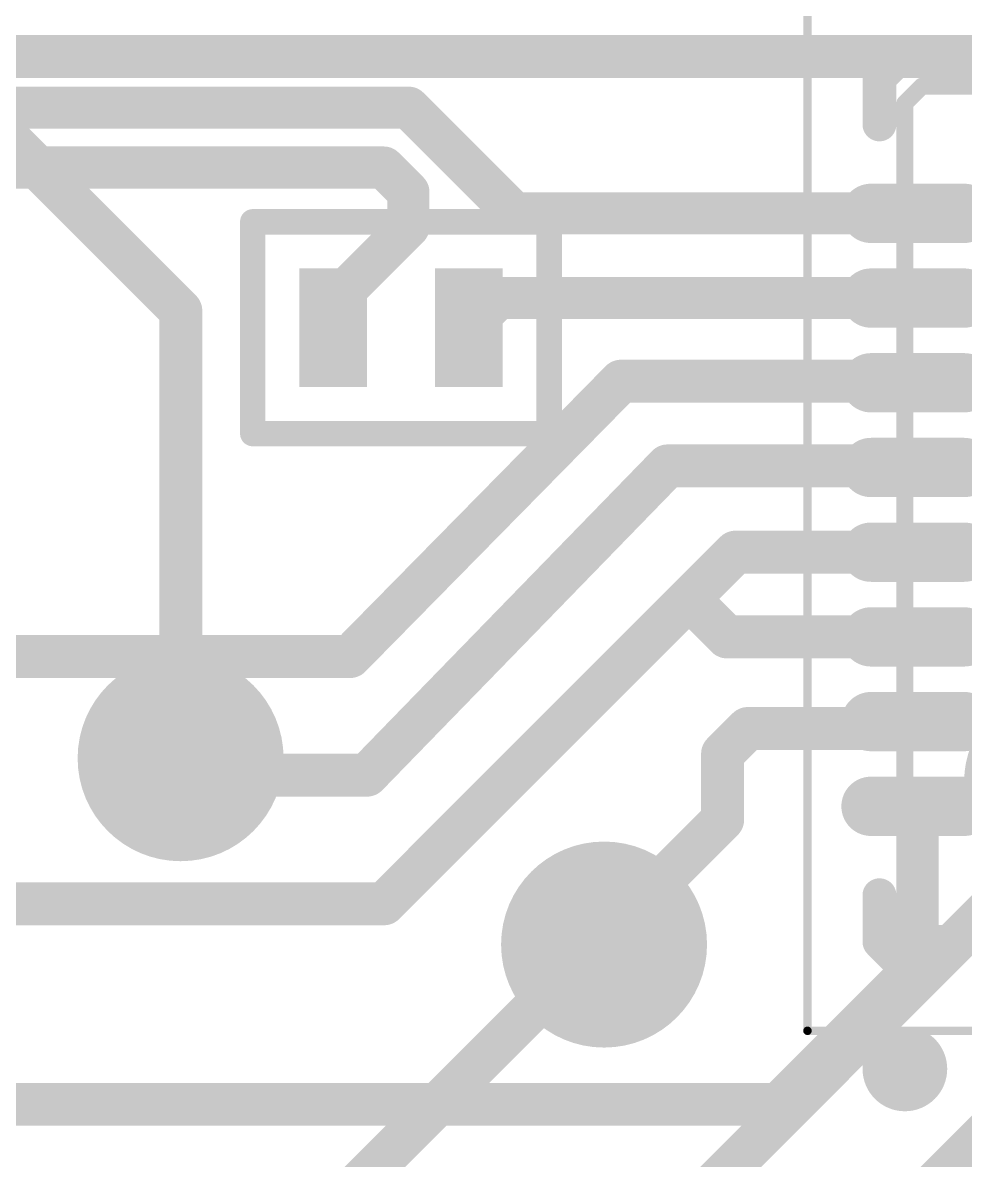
# Model space of a CAD drawing. Extents: x 87 to 200, y 48 to 111.
# Drawn here: x 101.44 to 107.01, y 81.57 to 88.28 of the extents above; entities that cross this region are included whole.
import ezdxf

# ---------------------------------------------------------------- set-up
doc = ezdxf.new("R2010")
doc.units = 0
doc.layers.get('0').update_dxf_attribs({"linetype": 'CONTINUOUS'})
for name, color, linetype in [('BOTTOMLAYER', 5, 'CONTINUOUS'), ('BOTTOMSOLDER', 6, 'CONTINUOUS'), ('INTERNALPLANE1', 76, 'CONTINUOUS'), ('INTERNALPLANE2', 16, 'CONTINUOUS'), ('MECHANICAL13', 56, 'CONTINUOUS'), ('MECHANICAL15', 56, 'CONTINUOUS'), ('TOPLAYER', 1, 'CONTINUOUS'), ('TOPOVERLAY', 2, 'CONTINUOUS'), ('TOPPASTE', 8, 'CONTINUOUS'), ('TOPSOLDER', 216, 'CONTINUOUS'), ('VIAHOLELAYER', 16, 'CONTINUOUS')]:
    doc.layers.add(name, color=color, linetype=linetype)

# ---------------------------------------------------------------- blocks, each defined once
blk = doc.blocks.new('RES_0402_1')
at = {"layer": 'TOPLAYER'}
for points in [[(-0.55, 0.3), (-0.25, 0.3), (-0.25, -0.3), (-0.55, -0.3)], [(0.25, 0.3), (0.55, 0.3), (0.55, -0.3), (0.25, -0.3)]]:
    blk.add_hatch(color=1, dxfattribs=at).paths.add_polyline_path(points)
at = {"layer": 'TOPPASTE'}
for points in [[(-0.55, 0.3), (-0.25, 0.3), (-0.25, -0.3), (-0.55, -0.3)], [(0.25, 0.3), (0.55, 0.3), (0.55, -0.3), (0.25, -0.3)]]:
    blk.add_hatch(color=8, dxfattribs=at).paths.add_polyline_path(points)
at = {"layer": 'TOPSOLDER'}
for points in [[(-0.6, 0.35), (-0.2, 0.35), (-0.2, -0.35), (-0.6, -0.35)], [(0.2, 0.35), (0.6, 0.35), (0.6, -0.35), (0.2, -0.35)]]:
    blk.add_hatch(color=216, dxfattribs=at).paths.add_polyline_path(points)
at = {"layer": 'TOPOVERLAY', "const_width": 0.15}
for points in [[(-0.875, 0.625), (-0.875, -0.625)], [(0.875, 0.625), (-0.875, 0.625)], [(0.875, 0.625), (0.875, -0.625)], [(0.875, -0.625), (-0.875, -0.625)]]:
    blk.add_lwpolyline(points, dxfattribs=at)
at = {"layer": 'TOPOVERLAY', "const_width": 0.075}
for points in [[(-0.9125, 0.625, 1), (-0.8375, 0.625, 1)], [(-0.9125, 0.625, 1), (-0.8375, 0.625, 1)], [(0.8375, 0.625, 1), (0.9125, 0.625, 1)], [(0.8375, 0.625, 1), (0.9125, 0.625, 1)], [(-0.9125, -0.625, 1), (-0.8375, -0.625, 1)], [(-0.9125, -0.625, 1), (-0.8375, -0.625, 1)], [(0.8375, -0.625, 1), (0.9125, -0.625, 1)], [(0.8375, -0.625, 1), (0.9125, -0.625, 1)]]:
    blk.add_lwpolyline(points, format="xyb", close=True, dxfattribs=at)
blk = doc.blocks.new('ESP8266_31')
at = {"layer": 'TOPLAYER'}
h = blk.add_hatch(color=1, dxfattribs=at)
edge = h.paths.add_edge_path()
edge.add_arc((-1.75, 2.15), 0.125, 180, 360)
edge.add_line((-1.625, 2.15), (-1.625, 2.7))
edge.add_arc((-1.75, 2.7), 0.125, 0, 180)
edge.add_line((-1.875, 2.7), (-1.875, 2.15))
h = blk.add_hatch(color=1, dxfattribs=at)
edge = h.paths.add_edge_path()
edge.add_arc((-1.25, 2.15), 0.125, 180, 360)
edge.add_line((-1.125, 2.15), (-1.125, 2.7))
edge.add_arc((-1.25, 2.7), 0.125, 0, 180)
edge.add_line((-1.375, 2.7), (-1.375, 2.15))
h = blk.add_hatch(color=1, dxfattribs=at)
edge = h.paths.add_edge_path()
edge.add_arc((-0.75, 2.15), 0.125, 180, 360)
edge.add_line((-0.625, 2.15), (-0.625, 2.7))
edge.add_arc((-0.75, 2.7), 0.125, 0, 180)
edge.add_line((-0.875, 2.7), (-0.875, 2.15))
h = blk.add_hatch(color=1, dxfattribs=at)
edge = h.paths.add_edge_path()
edge.add_arc((-0.25, 2.15), 0.125, 180, 360)
edge.add_line((-0.125, 2.15), (-0.125, 2.7))
edge.add_arc((-0.25, 2.7), 0.125, 0, 180)
edge.add_line((-0.375, 2.7), (-0.375, 2.15))
h = blk.add_hatch(color=1, dxfattribs=at)
edge = h.paths.add_edge_path()
edge.add_arc((0.25, 2.15), 0.125, 180, 360)
edge.add_line((0.375, 2.15), (0.375, 2.7))
edge.add_arc((0.25, 2.7), 0.125, 0, 180)
edge.add_line((0.125, 2.7), (0.125, 2.15))
h = blk.add_hatch(color=1, dxfattribs=at)
edge = h.paths.add_edge_path()
edge.add_arc((0.75, 2.15), 0.125, 180, 360)
edge.add_line((0.875, 2.15), (0.875, 2.7))
edge.add_arc((0.75, 2.7), 0.125, 0, 180)
edge.add_line((0.625, 2.7), (0.625, 2.15))
h = blk.add_hatch(color=1, dxfattribs=at)
edge = h.paths.add_edge_path()
edge.add_arc((1.25, 2.15), 0.125, 180, 360)
edge.add_line((1.375, 2.15), (1.375, 2.7))
edge.add_arc((1.25, 2.7), 0.125, 0, 180)
edge.add_line((1.125, 2.7), (1.125, 2.15))
h = blk.add_hatch(color=1, dxfattribs=at)
edge = h.paths.add_edge_path()
edge.add_arc((1.75, 2.15), 0.125, 180, 360)
edge.add_line((1.875, 2.15), (1.875, 2.7))
edge.add_arc((1.75, 2.7), 0.125, 0, 180)
edge.add_line((1.625, 2.7), (1.625, 2.15))
at = {"layer": 'TOPPASTE'}
h = blk.add_hatch(color=8, dxfattribs=at)
edge = h.paths.add_edge_path()
edge.add_arc((-1.75, 2.15), 0.125, 180, 360)
edge.add_line((-1.625, 2.15), (-1.625, 2.7))
edge.add_arc((-1.75, 2.7), 0.125, 0, 180)
edge.add_line((-1.875, 2.7), (-1.875, 2.15))
h = blk.add_hatch(color=8, dxfattribs=at)
edge = h.paths.add_edge_path()
edge.add_arc((-1.25, 2.15), 0.125, 180, 360)
edge.add_line((-1.125, 2.15), (-1.125, 2.7))
edge.add_arc((-1.25, 2.7), 0.125, 0, 180)
edge.add_line((-1.375, 2.7), (-1.375, 2.15))
h = blk.add_hatch(color=8, dxfattribs=at)
edge = h.paths.add_edge_path()
edge.add_arc((-0.75, 2.15), 0.125, 180, 360)
edge.add_line((-0.625, 2.15), (-0.625, 2.7))
edge.add_arc((-0.75, 2.7), 0.125, 0, 180)
edge.add_line((-0.875, 2.7), (-0.875, 2.15))
h = blk.add_hatch(color=8, dxfattribs=at)
edge = h.paths.add_edge_path()
edge.add_arc((-0.25, 2.15), 0.125, 180, 360)
edge.add_line((-0.125, 2.15), (-0.125, 2.7))
edge.add_arc((-0.25, 2.7), 0.125, 0, 180)
edge.add_line((-0.375, 2.7), (-0.375, 2.15))
h = blk.add_hatch(color=8, dxfattribs=at)
edge = h.paths.add_edge_path()
edge.add_arc((0.25, 2.15), 0.125, 180, 360)
edge.add_line((0.375, 2.15), (0.375, 2.7))
edge.add_arc((0.25, 2.7), 0.125, 0, 180)
edge.add_line((0.125, 2.7), (0.125, 2.15))
h = blk.add_hatch(color=8, dxfattribs=at)
edge = h.paths.add_edge_path()
edge.add_arc((0.75, 2.15), 0.125, 180, 360)
edge.add_line((0.875, 2.15), (0.875, 2.7))
edge.add_arc((0.75, 2.7), 0.125, 0, 180)
edge.add_line((0.625, 2.7), (0.625, 2.15))
h = blk.add_hatch(color=8, dxfattribs=at)
edge = h.paths.add_edge_path()
edge.add_arc((1.25, 2.15), 0.125, 180, 360)
edge.add_line((1.375, 2.15), (1.375, 2.7))
edge.add_arc((1.25, 2.7), 0.125, 0, 180)
edge.add_line((1.125, 2.7), (1.125, 2.15))
h = blk.add_hatch(color=8, dxfattribs=at)
edge = h.paths.add_edge_path()
edge.add_arc((1.75, 2.15), 0.125, 180, 360)
edge.add_line((1.875, 2.15), (1.875, 2.7))
edge.add_arc((1.75, 2.7), 0.125, 0, 180)
edge.add_line((1.625, 2.7), (1.625, 2.15))
at = {"layer": 'TOPSOLDER'}
h = blk.add_hatch(color=216, dxfattribs=at)
edge = h.paths.add_edge_path()
edge.add_arc((-1.75, 2.15), 0.175, 180, 360)
edge.add_line((-1.575, 2.15), (-1.575, 2.7))
edge.add_arc((-1.75, 2.7), 0.175, 0, 180)
edge.add_line((-1.925, 2.7), (-1.925, 2.15))
h = blk.add_hatch(color=216, dxfattribs=at)
edge = h.paths.add_edge_path()
edge.add_arc((-1.25, 2.15), 0.175, 180, 360)
edge.add_line((-1.075, 2.15), (-1.075, 2.7))
edge.add_arc((-1.25, 2.7), 0.175, 0, 180)
edge.add_line((-1.425, 2.7), (-1.425, 2.15))
h = blk.add_hatch(color=216, dxfattribs=at)
edge = h.paths.add_edge_path()
edge.add_arc((-0.75, 2.15), 0.175, 180, 360)
edge.add_line((-0.575, 2.15), (-0.575, 2.7))
edge.add_arc((-0.75, 2.7), 0.175, 0, 180)
edge.add_line((-0.925, 2.7), (-0.925, 2.15))
h = blk.add_hatch(color=216, dxfattribs=at)
edge = h.paths.add_edge_path()
edge.add_arc((-0.25, 2.15), 0.175, 180, 360)
edge.add_line((-0.075, 2.15), (-0.075, 2.7))
edge.add_arc((-0.25, 2.7), 0.175, 0, 180)
edge.add_line((-0.425, 2.7), (-0.425, 2.15))
h = blk.add_hatch(color=216, dxfattribs=at)
edge = h.paths.add_edge_path()
edge.add_arc((0.25, 2.15), 0.175, 180, 360)
edge.add_line((0.425, 2.15), (0.425, 2.7))
edge.add_arc((0.25, 2.7), 0.175, 0, 180)
edge.add_line((0.075, 2.7), (0.075, 2.15))
h = blk.add_hatch(color=216, dxfattribs=at)
edge = h.paths.add_edge_path()
edge.add_arc((0.75, 2.15), 0.175, 180, 360)
edge.add_line((0.925, 2.15), (0.925, 2.7))
edge.add_arc((0.75, 2.7), 0.175, 0, 180)
edge.add_line((0.575, 2.7), (0.575, 2.15))
h = blk.add_hatch(color=216, dxfattribs=at)
edge = h.paths.add_edge_path()
edge.add_arc((1.25, 2.15), 0.175, 180, 360)
edge.add_line((1.425, 2.15), (1.425, 2.7))
edge.add_arc((1.25, 2.7), 0.175, 0, 180)
edge.add_line((1.075, 2.7), (1.075, 2.15))
h = blk.add_hatch(color=216, dxfattribs=at)
edge = h.paths.add_edge_path()
edge.add_arc((1.75, 2.15), 0.175, 180, 360)
edge.add_line((1.925, 2.15), (1.925, 2.7))
edge.add_arc((1.75, 2.7), 0.175, 0, 180)
edge.add_line((1.575, 2.7), (1.575, 2.15))
at = {"layer": 'MECHANICAL13', "const_width": 0.1}
for points in [[(-2.4, 2.5), (-2.5, 2.4)], [(-2.4, 2.5), (2.4, 2.5)], [(2.4, 2.5), (2.5, 2.4)], [(-2.5, 2.4), (-2.5, -2.4)], [(2.5, 2.4), (2.5, -2.4)]]:
    blk.add_lwpolyline(points, dxfattribs=at)
at = {"layer": 'MECHANICAL13'}
for points, const_width in [([(-2.425, 2.5, 1), (-2.375, 2.5, 1)], 0.05), ([(-2.425, 2.5, 1), (-2.375, 2.5, 1)], 0.05), ([(2.375, 2.5, 1), (2.425, 2.5, 1)], 0.05), ([(2.375, 2.5, 1), (2.425, 2.5, 1)], 0.05), ([(-2.525, 2.4, 1), (-2.475, 2.4, 1)], 0.05), ([(-2.525, 2.4, 1), (-2.475, 2.4, 1)], 0.05), ([(2.475, 2.4, 1), (2.525, 2.4, 1)], 0.05), ([(2.475, 2.4, 1), (2.525, 2.4, 1)], 0.05), ([(-1.1, 1.6, 1), (-2.1, 1.6, 1)], 0.1)]:
    blk.add_lwpolyline(points, format="xyb", close=True, dxfattribs=dict(at, const_width=const_width))
at = {"layer": 'MECHANICAL15', "const_width": 0.05}
for points in [[(-3.075, 3.075), (3.075, 3.075)], [(-3.075, 3.075), (-3.075, -3.075)]]:
    blk.add_lwpolyline(points, dxfattribs=at)
at = {"layer": 'MECHANICAL15', "const_width": 0.025}
blk.add_lwpolyline([(-3.0875, 3.075, 1), (-3.0625, 3.075, 1)], format="xyb", close=True, dxfattribs=at)
blk.add_lwpolyline([(-3.0875, 3.075, 1), (-3.0625, 3.075, 1)], format="xyb", close=True, dxfattribs=at)
at = {"layer": 'TOPOVERLAY'}
for points, const_width in [([(-3.175, 2.5, 1), (-3.425, 2.5, 1)], 0.25), ([(-2.6, 2.65, 1), (-2.5, 2.65, 1)], 0.1), ([(-2.6, 2.65, 1), (-2.5, 2.65, 1)], 0.1), ([(-2.325, 2.65, 1), (-2.225, 2.65, 1)], 0.1), ([(2.225, 2.65, 1), (2.325, 2.65, 1)], 0.1), ([(2.5, 2.65, 1), (2.6, 2.65, 1)], 0.1), ([(2.5, 2.65, 1), (2.6, 2.65, 1)], 0.1), ([(-3.4875, 2.5, 1), (-3.3625, 2.5, 1)], 0.125), ([(-3.2375, 2.5, 1), (-3.1125, 2.5, 1)], 0.125), ([(-2.7, 2.55, 1), (-2.6, 2.55, 1)], 0.1), ([(-2.7, 2.55, 1), (-2.6, 2.55, 1)], 0.1), ([(2.6, 2.55, 1), (2.7, 2.55, 1)], 0.1), ([(2.6, 2.55, 1), (2.7, 2.55, 1)], 0.1), ([(-2.7, 2.275, 1), (-2.6, 2.275, 1)], 0.1), ([(2.6, 2.275, 1), (2.7, 2.275, 1)], 0.1)]:
    blk.add_lwpolyline(points, format="xyb", close=True, dxfattribs=dict(at, const_width=const_width))
at = {"layer": 'TOPOVERLAY', "const_width": 0.2}
for points in [[(-2.55, 2.65), (-2.65, 2.55)], [(-2.55, 2.65), (-2.275, 2.65)], [(2.275, 2.65), (2.55, 2.65)], [(2.55, 2.65), (2.65, 2.55)], [(-2.65, 2.55), (-2.65, 2.275)], [(2.65, 2.55), (2.65, 2.275)]]:
    blk.add_lwpolyline(points, dxfattribs=at)

msp = doc.modelspace()

# ---------------------------------------------------------------- hatches: boundary and pattern name
at = {"layer": 'BOTTOMLAYER'}
h = msp.add_hatch(color=5, dxfattribs=at)
edge = h.paths.add_edge_path()
edge.add_arc((102.373, 83.943), 0.25, 0, 360)
h = msp.add_hatch(color=5, dxfattribs=at)
edge = h.paths.add_edge_path()
edge.add_arc((104.873, 82.843), 0.25, 0, 360)
at = {"layer": 'BOTTOMSOLDER'}
h = msp.add_hatch(color=6, dxfattribs=at)
edge = h.paths.add_edge_path()
edge.add_arc((102.373, 83.943), 0.15, 0, 360)
h = msp.add_hatch(color=6, dxfattribs=at)
edge = h.paths.add_edge_path()
edge.add_arc((104.873, 82.843), 0.15, 0, 360)
at = {"layer": 'INTERNALPLANE1'}
h = msp.add_hatch(color=76, dxfattribs=at)
edge = h.paths.add_edge_path()
edge.add_arc((102.373, 83.943), 0.608, 0, 360)
h = msp.add_hatch(color=76, dxfattribs=at)
edge = h.paths.add_edge_path()
edge.add_arc((104.873, 82.843), 0.608, 0, 360)
at = {"layer": 'INTERNALPLANE2'}
h = msp.add_hatch(color=16, dxfattribs=at)
edge = h.paths.add_edge_path()
edge.add_arc((102.373, 83.943), 0.608, 0, 360)
h = msp.add_hatch(color=16, dxfattribs=at)
edge = h.paths.add_edge_path()
edge.add_arc((104.873, 82.843), 0.608, 0, 360)
at = {"layer": 'TOPLAYER'}
h = msp.add_hatch(color=1, dxfattribs=at)
edge = h.paths.add_edge_path()
edge.add_arc((102.373, 83.943), 0.25, 0, 360)
h = msp.add_hatch(color=1, dxfattribs=at)
edge = h.paths.add_edge_path()
edge.add_arc((104.873, 82.843), 0.25, 0, 360)
at = {"layer": 'TOPSOLDER'}
h = msp.add_hatch(color=216, dxfattribs=at)
edge = h.paths.add_edge_path()
edge.add_arc((102.373, 83.943), 0.15, 0, 360)
h = msp.add_hatch(color=216, dxfattribs=at)
edge = h.paths.add_edge_path()
edge.add_arc((104.873, 82.843), 0.15, 0, 360)
at = {"layer": 'VIAHOLELAYER'}
h = msp.add_hatch(color=16, dxfattribs=at)
edge = h.paths.add_edge_path()
edge.add_arc((102.373, 83.943), 0.1, 0, 360)
h = msp.add_hatch(color=16, dxfattribs=at)
edge = h.paths.add_edge_path()
edge.add_arc((104.873, 82.843), 0.1, 0, 360)

# ---------------------------------------------------------------- linework, layer by layer
at = {"layer": 'BOTTOMLAYER', "const_width": 0.254}
for points in [[(99.874, 89.084), (102.374, 86.584)], [(102.374, 83.984), (102.374, 86.584)], [(101.674, 77.584), (107.174, 83.084)], [(101.774, 79.784), (104.874, 82.884)]]:
    msp.add_lwpolyline(points, dxfattribs=at)
at = {"layer": 'BOTTOMLAYER', "const_width": 0.127}
for points in [[(102.3105, 86.584, 1), (102.4375, 86.584, 1)], [(102.3105, 86.584, 1), (102.4375, 86.584, 1)], [(102.3105, 83.984, 1), (102.4375, 83.984, 1)], [(104.8105, 82.884, 1), (104.9375, 82.884, 1)]]:
    msp.add_lwpolyline(points, format="xyb", close=True, dxfattribs=at)
at = {"layer": 'TOPLAYER'}
for points, const_width in [([(97.574, 88.084), (105.774, 88.084)], 0.254), ([(105.774, 88.084), (106.174, 88.084)], 0.254), ([(106.174, 88.084), (107.397, 88.084)], 0.254), ([(99.7399, 87.7828), (103.7191, 87.7828)], 0.2484), ([(103.7191, 87.7828), (104.3429, 87.159)], 0.2484), ([(99.8863, 87.4295), (103.5727, 87.4295)], 0.2484), ([(103.5727, 87.4295), (103.7182, 87.284)], 0.2484), ([(103.7182, 87.0782), (103.7182, 87.284)], 0.2484), ([(104.3429, 87.159), (106.724, 87.159)], 0.2484), ([(103.274, 86.634), (103.7182, 87.0782)], 0.2484), ([(103.274, 86.484), (103.274, 86.634)], 0.2484), ([(104.074, 86.484), (104.249, 86.659)], 0.2484), ([(104.249, 86.659), (106.724, 86.659)], 0.2484), ([(103.373, 84.543), (104.973, 86.168)], 0.254), ([(104.973, 86.168), (106.748, 86.168)], 0.254), ([(103.473, 83.843), (105.248, 85.668)], 0.254), ([(105.248, 85.668), (106.723, 85.668)], 0.254), ([(105.374, 84.884), (105.649, 85.159)], 0.254), ([(105.649, 85.159), (106.724, 85.159)], 0.254), ([(103.574, 83.084), (105.374, 84.884)], 0.254), ([(105.374, 84.884), (105.599, 84.659)], 0.254), ([(105.599, 84.659), (106.724, 84.659)], 0.254), ([(100.973, 84.543), (103.373, 84.543)], 0.254), ([(105.573, 83.9692), (105.7218, 84.118)], 0.254), ([(105.7218, 84.118), (106.723, 84.118)], 0.254), ([(102.373, 83.943), (102.473, 83.843)], 0.254), ([(105.573, 83.5798), (105.573, 83.9692)], 0.254), ([(102.473, 83.843), (103.473, 83.843)], 0.254), ([(106.453, 83.659), (106.724, 83.659)], 0.254), ([(106.724, 82.724), (106.724, 83.659)], 0.25), ([(104.873, 82.8798), (105.573, 83.5798)], 0.254), ([(97.974, 83.084), (103.574, 83.084)], 0.254), ([(104.873, 82.843), (104.873, 82.8798)], 0.254), ([(105.9, 81.9), (106.724, 82.724)], 0.25), ([(106.174, 80.784), (107.399, 82.009)], 0.254), ([(95.498, 81.9), (105.9, 81.9)], 0.25)]:
    msp.add_lwpolyline(points, dxfattribs=dict(at, const_width=const_width))
for points, const_width in [([(105.7105, 88.084, 1), (105.8375, 88.084, 1)], 0.127), ([(105.7105, 88.084, 1), (105.8375, 88.084, 1)], 0.127), ([(106.1105, 88.084, 1), (106.2375, 88.084, 1)], 0.127), ([(106.1105, 88.084, 1), (106.2375, 88.084, 1)], 0.127), ([(103.657, 87.7828, 1), (103.7812, 87.7828, 1)], 0.1242), ([(103.657, 87.7828, 1), (103.7812, 87.7828, 1)], 0.1242), ([(103.5106, 87.4295, 1), (103.6348, 87.4295, 1)], 0.1242), ([(103.5106, 87.4295, 1), (103.6348, 87.4295, 1)], 0.1242), ([(103.6561, 87.284, 1), (103.7803, 87.284, 1)], 0.1242), ([(103.6561, 87.284, 1), (103.7803, 87.284, 1)], 0.1242), ([(104.2808, 87.159, 1), (104.405, 87.159, 1)], 0.1242), ([(104.2808, 87.159, 1), (104.405, 87.159, 1)], 0.1242), ([(106.6619, 87.159, 1), (106.7861, 87.159, 1)], 0.1242), ([(103.6561, 87.0782, 1), (103.7803, 87.0782, 1)], 0.1242), ([(103.6561, 87.0782, 1), (103.7803, 87.0782, 1)], 0.1242), ([(103.2119, 86.634, 1), (103.3361, 86.634, 1)], 0.1242), ([(103.2119, 86.634, 1), (103.3361, 86.634, 1)], 0.1242), ([(104.1869, 86.659, 1), (104.3111, 86.659, 1)], 0.1242), ([(104.1869, 86.659, 1), (104.3111, 86.659, 1)], 0.1242), ([(106.6619, 86.659, 1), (106.7861, 86.659, 1)], 0.1242), ([(103.2119, 86.484, 1), (103.3361, 86.484, 1)], 0.1242), ([(104.0119, 86.484, 1), (104.1361, 86.484, 1)], 0.1242), ([(104.9095, 86.168, 1), (105.0365, 86.168, 1)], 0.127), ([(104.9095, 86.168, 1), (105.0365, 86.168, 1)], 0.127), ([(106.6845, 86.168, 1), (106.8115, 86.168, 1)], 0.127), ([(105.1845, 85.668, 1), (105.3115, 85.668, 1)], 0.127), ([(105.1845, 85.668, 1), (105.3115, 85.668, 1)], 0.127), ([(106.6595, 85.668, 1), (106.7865, 85.668, 1)], 0.127), ([(105.5855, 85.159, 1), (105.7125, 85.159, 1)], 0.127), ([(105.5855, 85.159, 1), (105.7125, 85.159, 1)], 0.127), ([(106.6605, 85.159, 1), (106.7875, 85.159, 1)], 0.127), ([(105.3105, 84.884, 1), (105.4375, 84.884, 1)], 0.127), ([(105.3105, 84.884, 1), (105.4375, 84.884, 1)], 0.127), ([(105.3105, 84.884, 1), (105.4375, 84.884, 1)], 0.127), ([(105.5355, 84.659, 1), (105.6625, 84.659, 1)], 0.127), ([(105.5355, 84.659, 1), (105.6625, 84.659, 1)], 0.127), ([(106.6605, 84.659, 1), (106.7875, 84.659, 1)], 0.127), ([(103.3095, 84.543, 1), (103.4365, 84.543, 1)], 0.127), ([(103.3095, 84.543, 1), (103.4365, 84.543, 1)], 0.127), ([(105.6583, 84.118, 1), (105.7853, 84.118, 1)], 0.127), ([(105.6583, 84.118, 1), (105.7853, 84.118, 1)], 0.127), ([(106.6595, 84.118, 1), (106.7865, 84.118, 1)], 0.127), ([(102.3095, 83.943, 1), (102.4365, 83.943, 1)], 0.127), ([(105.5095, 83.9692, 1), (105.6365, 83.9692, 1)], 0.127), ([(105.5095, 83.9692, 1), (105.6365, 83.9692, 1)], 0.127), ([(102.4095, 83.843, 1), (102.5365, 83.843, 1)], 0.127), ([(102.4095, 83.843, 1), (102.5365, 83.843, 1)], 0.127), ([(103.4095, 83.843, 1), (103.5365, 83.843, 1)], 0.127), ([(103.4095, 83.843, 1), (103.5365, 83.843, 1)], 0.127), ([(106.3895, 83.659, 1), (106.5165, 83.659, 1)], 0.127), ([(106.6605, 83.659, 1), (106.7875, 83.659, 1)], 0.127), ([(106.6615, 83.659, 1), (106.7865, 83.659, 1)], 0.125), ([(105.5095, 83.5798, 1), (105.6365, 83.5798, 1)], 0.127), ([(105.5095, 83.5798, 1), (105.6365, 83.5798, 1)], 0.127), ([(103.5105, 83.084, 1), (103.6375, 83.084, 1)], 0.127), ([(103.5105, 83.084, 1), (103.6375, 83.084, 1)], 0.127), ([(104.8095, 82.8798, 1), (104.9365, 82.8798, 1)], 0.127), ([(104.8095, 82.8798, 1), (104.9365, 82.8798, 1)], 0.127), ([(104.8095, 82.843, 1), (104.9365, 82.843, 1)], 0.127), ([(106.6615, 82.724, 1), (106.7865, 82.724, 1)], 0.125), ([(106.6615, 82.724, 1), (106.7865, 82.724, 1)], 0.125), ([(105.8375, 81.9, 1), (105.9625, 81.9, 1)], 0.125), ([(105.8375, 81.9, 1), (105.9625, 81.9, 1)], 0.125)]:
    msp.add_lwpolyline(points, format="xyb", close=True, dxfattribs=dict(at, const_width=const_width))

# ---------------------------------------------------------------- block references
for name, p, rotation in [('ESP8266_31', (109.149, 85.409), 90), ('RES_0402_1', (103.674, 86.484), 180)]:
    msp.add_blockref(name, p, dxfattribs=dict(rotation=rotation))

doc.saveas('drawing.dxf')
